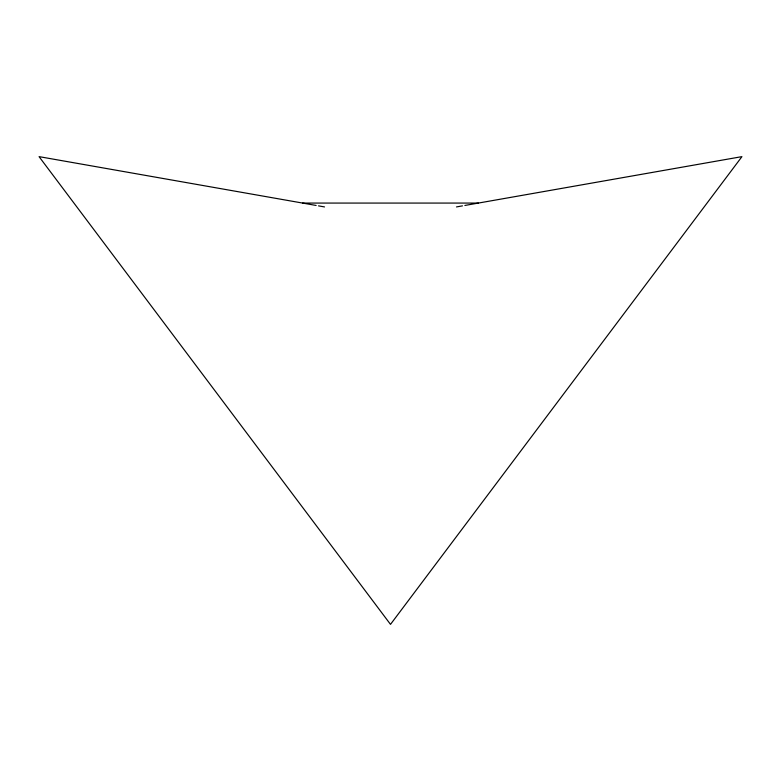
<?xml version="1.0" encoding="UTF-8"?>
<svg xmlns="http://www.w3.org/2000/svg" width="781" height="781" viewBox="0 0 781 781"><rect width="100%" height="100%" fill="white"/><g stroke="black" fill="none" stroke-linecap="round" stroke-linejoin="round"><path stroke-width="1.17" d="M456.475 206.926L462.469 205.872M464.871 205.452L741.95 156.63L390.5 624.37L39.05 156.63L316.129 205.452M302.637 203.07L478.362 203.07M318.531 205.872L324.525 206.926"/></g></svg>
